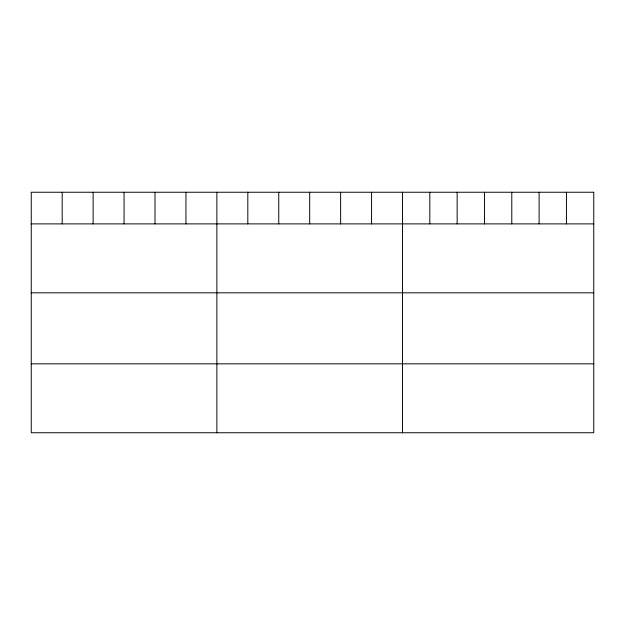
<?xml version="1.0" encoding="UTF-8"?>
<svg xmlns="http://www.w3.org/2000/svg" width="625" height="625" viewBox="0 0 625 625"><rect width="100%" height="100%" fill="white"/><g stroke="black" fill="none" stroke-linecap="round" stroke-linejoin="round"><path stroke-width="0.94" d="M31.25 223.891L593.75 223.891M31.25 292.82L593.75 292.82M31.25 363.836L593.75 363.836M566.43 192.242L566.43 223.891M539.109 192.242L539.109 223.891M511.789 192.242L511.789 223.891M484.461 192.242L484.461 223.891M457.141 192.242L457.141 223.891M429.82 192.242L429.82 223.891M402.5 192.242L402.5 432.758M371.562 192.242L371.562 223.891M340.625 192.242L340.625 223.891M309.688 192.242L309.688 223.891M278.75 192.242L278.75 223.891M247.812 192.242L247.812 223.891M216.875 192.242L216.875 432.758M185.938 192.242L185.938 223.891M155 192.242L155 223.891M124.063 192.242L124.063 223.891M93.125 192.242L93.125 223.891M62.187 192.242L62.187 223.891M593.75 192.242L31.25 192.242L31.25 432.758L593.75 432.758L593.75 192.242"/></g></svg>
